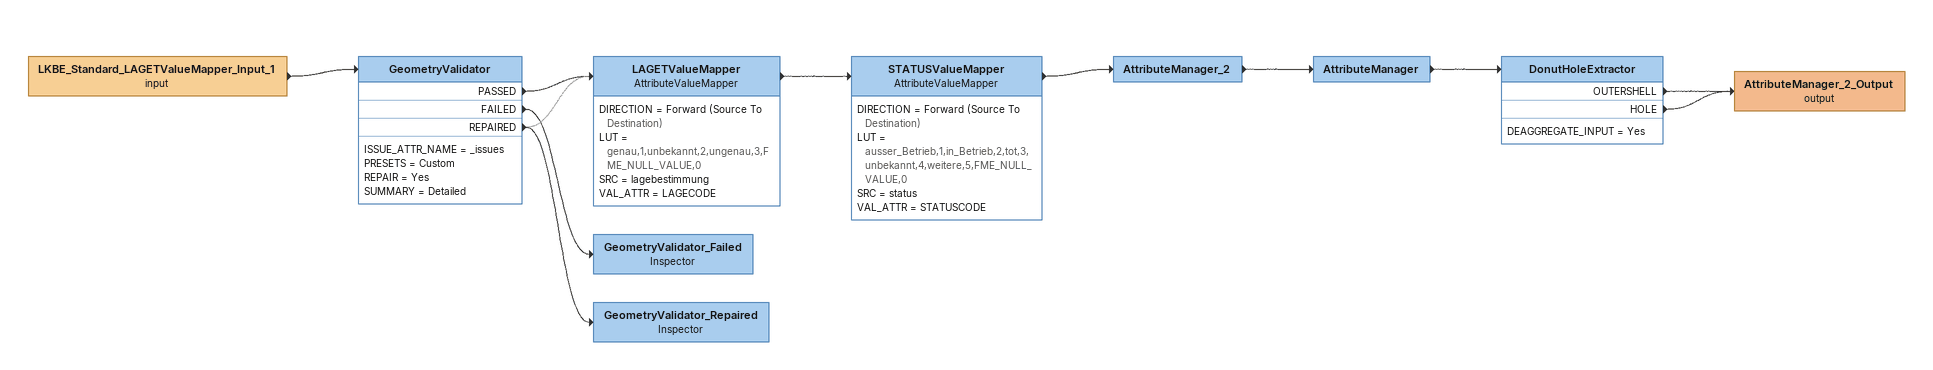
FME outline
LKBE_Standard_LAGETValueMapper_Input_1 (input)
    -> GeometryValidator
GeometryValidator
    ISSUE_ATTR_NAME = _issues
    PRESETS = Custom
    REPAIR = Yes
    SUMMARY = Detailed
    PASSED -> LAGETValueMapper
    FAILED -> GeometryValidator_Failed
    REPAIRED -> LAGETValueMapper [off]
    REPAIRED -> GeometryValidator_Repaired
LAGETValueMapper: AttributeValueMapper
    DIRECTION = Forward (Source To Destination)
    LUT = genau,1,unbekannt,2,ungenau,3,FME_NULL_VALUE,0
    SRC = lagebestimmung
    VAL_ATTR = LAGECODE
    -> STATUSValueMapper
STATUSValueMapper: AttributeValueMapper
    DIRECTION = Forward (Source To Destination)
    LUT = ausser_Betrieb,1,in_Betrieb,2,tot,3,unbekannt,4,weitere,5,FME_NULL_VALUE,0
    SRC = status
    VAL_ATTR = STATUSCODE
    -> AttributeManager_2
AttributeManager_2
    -> AttributeManager
AttributeManager
    -> DonutHoleExtractor
DonutHoleExtractor
    DEAGGREGATE_INPUT = Yes
    OUTERSHELL -> AttributeManager_2_Output (output)
    HOLE -> AttributeManager_2_Output (output)
AttributeManager_2_Output (output)
GeometryValidator_Failed: Inspector
GeometryValidator_Repaired: Inspector
